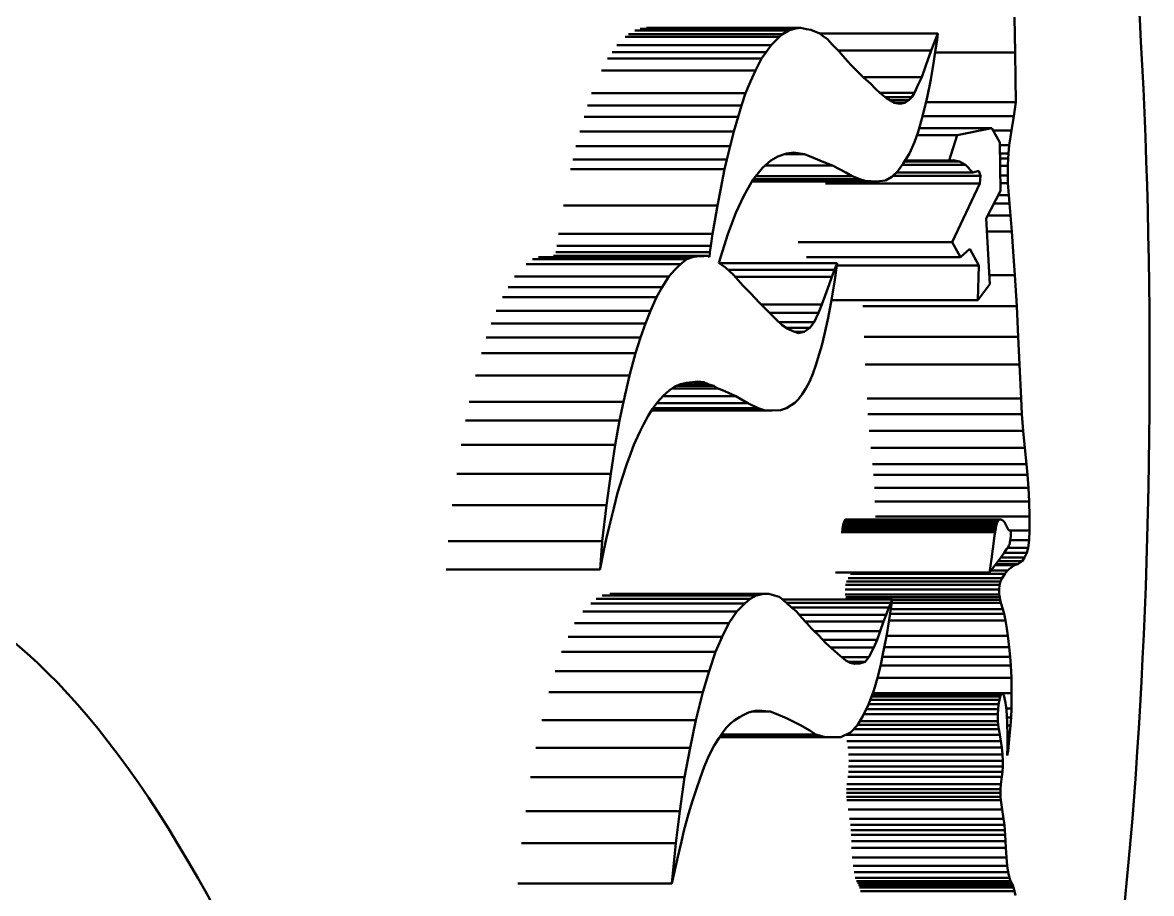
# Model space of a CAD drawing. Header units: inches. Extents: x 15 to 402, y 6 to 258.
# Drawn here: x 215.0621 to 215.5131, y 111.1121 to 111.4601 of the extents above; entities that cross this region are included whole.
import ezdxf

# ---------------------------------------------------------------- set-up
doc = ezdxf.new("R2010")
doc.units = ezdxf.units.IN
doc.header["$LTSCALE"] = 12
doc.header["$MEASUREMENT"] = 0
doc.layers.add('Visible (ANSI)', color=7, linetype='Continuous', lineweight=50)

msp = doc.modelspace()

# ---------------------------------------------------------------- linework, layer by layer
at = {"layer": 'Visible (ANSI)'}
for p, q in [((215.45867, 111.44816), (215.45838, 111.46221)), ((215.30886, 111.45764), (215.37041, 111.45764)), ((215.31135, 111.45796), (215.3729, 111.45796)), ((215.36825, 111.45695), (215.37041, 111.45764)), ((215.37041, 111.45764), (215.3729, 111.45796)), ((215.3729, 111.45796), (215.37533, 111.45749)), ((215.37533, 111.45749), (215.37706, 111.45721)), ((215.30288, 111.45442), (215.36444, 111.45442)), ((215.30414, 111.45543), (215.36569, 111.45543)), ((215.3067, 111.45695), (215.36825, 111.45695)), ((215.36111, 111.45112), (215.36444, 111.45442)), ((215.36444, 111.45442), (215.36569, 111.45543)), ((215.36569, 111.45543), (215.36825, 111.45695)), ((215.37706, 111.45721), (215.3786, 111.45653)), ((215.3786, 111.45653), (215.38034, 111.45587)), ((215.38034, 111.45587), (215.38195, 111.45468)), ((215.38061, 111.45567), (215.42774, 111.45567)), ((215.38195, 111.45468), (215.38367, 111.45349)), ((215.38367, 111.45349), (215.38553, 111.45139)), ((215.42511, 111.4489), (215.42774, 111.45567)), ((215.42743, 111.45321), (215.42686, 111.44934)), ((215.42774, 111.45567), (215.42743, 111.45321)), ((215.29956, 111.45112), (215.36111, 111.45112)), ((215.35919, 111.44821), (215.36111, 111.45112)), ((215.38553, 111.45139), (215.3883, 111.44855)), ((215.38796, 111.4489), (215.42511, 111.4489)), ((215.3883, 111.44855), (215.3899, 111.4467)), ((215.42297, 111.44291), (215.42511, 111.4489)), ((215.42686, 111.44934), (215.42619, 111.44465)), ((215.29575, 111.44569), (215.3573, 111.44569)), ((215.29764, 111.44821), (215.35919, 111.44821)), ((215.35488, 111.4409), (215.3573, 111.44569)), ((215.3573, 111.44569), (215.35919, 111.44821)), ((215.3899, 111.4467), (215.39163, 111.44472)), ((215.39163, 111.44472), (215.39342, 111.44275)), ((215.42619, 111.44465), (215.42493, 111.43738)), ((215.42669, 111.44816), (215.45867, 111.44816)), ((215.45883, 111.4377), (215.45867, 111.44816)), ((215.29333, 111.4409), (215.35488, 111.4409)), ((215.35296, 111.43648), (215.35488, 111.4409)), ((215.39342, 111.44275), (215.39562, 111.44055)), ((215.39562, 111.44055), (215.39808, 111.4381)), ((215.42131, 111.43828), (215.42297, 111.44291)), ((215.35097, 111.43185), (215.35296, 111.43648)), ((215.3979, 111.43828), (215.42131, 111.43828)), ((215.39808, 111.4381), (215.40105, 111.43555)), ((215.40105, 111.43555), (215.40266, 111.43369)), ((215.41841, 111.43199), (215.41996, 111.4354)), ((215.41996, 111.4354), (215.42131, 111.43828)), ((215.42493, 111.43738), (215.42345, 111.4301)), ((215.45895, 111.42828), (215.45883, 111.4377)), ((215.28942, 111.43185), (215.35097, 111.43185)), ((215.34936, 111.42698), (215.35097, 111.43185)), ((215.40266, 111.43369), (215.40468, 111.43187)), ((215.40455, 111.43199), (215.41841, 111.43199)), ((215.40468, 111.43187), (215.4072, 111.42982)), ((215.40658, 111.43033), (215.41743, 111.43033)), ((215.41613, 111.42904), (215.41743, 111.43033)), ((215.41743, 111.43033), (215.41841, 111.43199)), ((215.28781, 111.42698), (215.34936, 111.42698)), ((215.34797, 111.42239), (215.34936, 111.42698)), ((215.4072, 111.42982), (215.41042, 111.42808)), ((215.40864, 111.42904), (215.41613, 111.42904)), ((215.41042, 111.42808), (215.41258, 111.42759)), ((215.41078, 111.428), (215.41452, 111.428)), ((215.41258, 111.42759), (215.41452, 111.428)), ((215.41452, 111.428), (215.41613, 111.42904)), ((215.42345, 111.4301), (215.42165, 111.42258)), ((215.42301, 111.42828), (215.45895, 111.42828)), ((215.45816, 111.42268), (215.45895, 111.42828)), ((215.28642, 111.42239), (215.34797, 111.42239)), ((215.34629, 111.4166), (215.34797, 111.42239)), ((215.42165, 111.42258), (215.41991, 111.41646)), ((215.42167, 111.42268), (215.45816, 111.42268)), ((215.45716, 111.41695), (215.45816, 111.42268)), ((215.42033, 111.41795), (215.44937, 111.41795)), ((215.43546, 111.41511), (215.44937, 111.41795)), ((215.44937, 111.41795), (215.45256, 111.41211)), ((215.44992, 111.41695), (215.45716, 111.41695)), ((215.45631, 111.41113), (215.45716, 111.41695)), ((215.28474, 111.4166), (215.34629, 111.4166)), ((215.34475, 111.41068), (215.34629, 111.4166)), ((215.41839, 111.41224), (215.41644, 111.40779)), ((215.41991, 111.41646), (215.41839, 111.41224)), ((215.41942, 111.41511), (215.43546, 111.41511)), ((215.43231, 111.40499), (215.43546, 111.41511)), ((215.2832, 111.41068), (215.34475, 111.41068)), ((215.34347, 111.40543), (215.34475, 111.41068)), ((215.36734, 111.40772), (215.36378, 111.40662)), ((215.37021, 111.40815), (215.36734, 111.40772)), ((215.37445, 111.40745), (215.37021, 111.40815)), ((215.41644, 111.40779), (215.41395, 111.40371)), ((215.45256, 111.41211), (215.45282, 111.39287)), ((215.45257, 111.41113), (215.45631, 111.41113)), ((215.45262, 111.40781), (215.45598, 111.40781)), ((215.45581, 111.40574), (215.45598, 111.40781)), ((215.45598, 111.40781), (215.45631, 111.41113)), ((215.28192, 111.40543), (215.34347, 111.40543)), ((215.34258, 111.40155), (215.34347, 111.40543)), ((215.36108, 111.40498), (215.35774, 111.40207)), ((215.36378, 111.40662), (215.36108, 111.40498)), ((215.36647, 111.40745), (215.37445, 111.40745)), ((215.37812, 111.40609), (215.37445, 111.40745)), ((215.38222, 111.40435), (215.37812, 111.40609)), ((215.38564, 111.40297), (215.38222, 111.40435)), ((215.41395, 111.40371), (215.41182, 111.40068)), ((215.41447, 111.40455), (215.43646, 111.40455)), ((215.41474, 111.40499), (215.43231, 111.40499)), ((215.43394, 111.40512), (215.43231, 111.40499)), ((215.43646, 111.40455), (215.43394, 111.40512)), ((215.43875, 111.4032), (215.43646, 111.40455)), ((215.45264, 111.40574), (215.45581, 111.40574)), ((215.45567, 111.40285), (215.45581, 111.40574)), ((215.28103, 111.40155), (215.34258, 111.40155)), ((215.34106, 111.39377), (215.34258, 111.40155)), ((215.35774, 111.40207), (215.35383, 111.39726)), ((215.35878, 111.40297), (215.38564, 111.40297)), ((215.39101, 111.40011), (215.38564, 111.40297)), ((215.39358, 111.39866), (215.39101, 111.40011)), ((215.41182, 111.40068), (215.40937, 111.39844)), ((215.40982, 111.39885), (215.44484, 111.39885)), ((215.41124, 111.40014), (215.44179, 111.40014)), ((215.4136, 111.4032), (215.43875, 111.4032)), ((215.44179, 111.40014), (215.43875, 111.4032)), ((215.44417, 111.40083), (215.44179, 111.40014)), ((215.44484, 111.39885), (215.44417, 111.40083)), ((215.44449, 111.39579), (215.44484, 111.39885)), ((215.45268, 111.40285), (215.45567, 111.40285)), ((215.45274, 111.39895), (215.45566, 111.39895)), ((215.45566, 111.39895), (215.45567, 111.40285)), ((215.45574, 111.39587), (215.45566, 111.39895)), ((215.35383, 111.39726), (215.35022, 111.39084)), ((215.35343, 111.39654), (215.40322, 111.39654)), ((215.35357, 111.3968), (215.39867, 111.3968)), ((215.35399, 111.39745), (215.39653, 111.39745)), ((215.35497, 111.39866), (215.39358, 111.39866)), ((215.38294, 111.39579), (215.44449, 111.39579)), ((215.39653, 111.39745), (215.39358, 111.39866)), ((215.39867, 111.3968), (215.39653, 111.39745)), ((215.40322, 111.39654), (215.39867, 111.3968)), ((215.40681, 111.39702), (215.40322, 111.39654)), ((215.40937, 111.39844), (215.40681, 111.39702)), ((215.43353, 111.3724), (215.44449, 111.39579)), ((215.45278, 111.39587), (215.45574, 111.39587)), ((215.45618, 111.39107), (215.45574, 111.39587)), ((215.33971, 111.38696), (215.34106, 111.39377)), ((215.35022, 111.39084), (215.34703, 111.38404)), ((215.45282, 111.39287), (215.44708, 111.38179)), ((215.45189, 111.39107), (215.45618, 111.39107)), ((215.45644, 111.38776), (215.45618, 111.39107)), ((215.27816, 111.38696), (215.33971, 111.38696)), ((215.33869, 111.38091), (215.33971, 111.38696)), ((215.45017, 111.38776), (215.45644, 111.38776)), ((215.45677, 111.38306), (215.45644, 111.38776)), ((215.3378, 111.37569), (215.33869, 111.38091)), ((215.34703, 111.38404), (215.34384, 111.3756)), ((215.44708, 111.38179), (215.4485, 111.35555)), ((215.44773, 111.38306), (215.45677, 111.38306)), ((215.4573, 111.37662), (215.45677, 111.38306)), ((215.44736, 111.37662), (215.4573, 111.37662)), ((215.45789, 111.3686), (215.4573, 111.37662)), ((215.27625, 111.37569), (215.3378, 111.37569)), ((215.33713, 111.37086), (215.3378, 111.37569)), ((215.34384, 111.3756), (215.34023, 111.36405)), ((215.37198, 111.3724), (215.43353, 111.3724)), ((215.43681, 111.36631), (215.43353, 111.3724)), ((215.27517, 111.36836), (215.33672, 111.36836)), ((215.27558, 111.37086), (215.33713, 111.37086)), ((215.33657, 111.36639), (215.33672, 111.36836)), ((215.33672, 111.36836), (215.33713, 111.37086)), ((215.44059, 111.36964), (215.43681, 111.36631)), ((215.44408, 111.36307), (215.44059, 111.36964)), ((215.45857, 111.35909), (215.45789, 111.3686)), ((215.26336, 111.36353), (215.32491, 111.36353)), ((215.26589, 111.36551), (215.32744, 111.36551)), ((215.26816, 111.36638), (215.32971, 111.36638)), ((215.27427, 111.36685), (215.33582, 111.36685)), ((215.32263, 111.36126), (215.32491, 111.36353)), ((215.32491, 111.36353), (215.32744, 111.36551)), ((215.32744, 111.36551), (215.32971, 111.36638)), ((215.32971, 111.36638), (215.33147, 111.36666)), ((215.33147, 111.36666), (215.33238, 111.36673)), ((215.33238, 111.36673), (215.33433, 111.36673)), ((215.33433, 111.36673), (215.33582, 111.36685)), ((215.33582, 111.36685), (215.33657, 111.36639)), ((215.34023, 111.36405), (215.34295, 111.36228)), ((215.34047, 111.3639), (215.38758, 111.3639)), ((215.34047, 111.3639), (215.38757, 111.3639)), ((215.37526, 111.36631), (215.43681, 111.36631)), ((215.38651, 111.36131), (215.38757, 111.3639)), ((215.38758, 111.3639), (215.38666, 111.35733)), ((215.38746, 111.36307), (215.44408, 111.36307)), ((215.38757, 111.3639), (215.38758, 111.3639)), ((215.44372, 111.34911), (215.44408, 111.36307)), ((215.25869, 111.35863), (215.32024, 111.35863)), ((215.3176, 111.35441), (215.32024, 111.35863)), ((215.32024, 111.35863), (215.32263, 111.36126)), ((215.34295, 111.36228), (215.34608, 111.35934)), ((215.34398, 111.36131), (215.38651, 111.36131)), ((215.34608, 111.35934), (215.34991, 111.35502)), ((215.3468, 111.35853), (215.38544, 111.35853)), ((215.38431, 111.35542), (215.38544, 111.35853)), ((215.38544, 111.35853), (215.38651, 111.36131)), ((215.44831, 111.35909), (215.45857, 111.35909)), ((215.45933, 111.34681), (215.45857, 111.35909)), ((215.25605, 111.35441), (215.3176, 111.35441)), ((215.31539, 111.3504), (215.3176, 111.35441)), ((215.34991, 111.35502), (215.35295, 111.35191)), ((215.3827, 111.35098), (215.38431, 111.35542)), ((215.38666, 111.35733), (215.38541, 111.34997)), ((215.4485, 111.35555), (215.44372, 111.34911)), ((215.25384, 111.3504), (215.31539, 111.3504)), ((215.31292, 111.34496), (215.31539, 111.3504)), ((215.35295, 111.35191), (215.35653, 111.34805)), ((215.38138, 111.34738), (215.3827, 111.35098)), ((215.38541, 111.34997), (215.38395, 111.34213)), ((215.38525, 111.34911), (215.44372, 111.34911)), ((215.25137, 111.34496), (215.31292, 111.34496)), ((215.31092, 111.33985), (215.31292, 111.34496)), ((215.35653, 111.34805), (215.36019, 111.34435)), ((215.35719, 111.34738), (215.38138, 111.34738)), ((215.38012, 111.3441), (215.38138, 111.34738)), ((215.39778, 111.34681), (215.45933, 111.34681)), ((215.45988, 111.33447), (215.45933, 111.34681)), ((215.36019, 111.34435), (215.36285, 111.34169)), ((215.36043, 111.3441), (215.38012, 111.3441)), ((215.36285, 111.34169), (215.36561, 111.33918)), ((215.36437, 111.34031), (215.37833, 111.34031)), ((215.37665, 111.33811), (215.37833, 111.34031)), ((215.37833, 111.34031), (215.38012, 111.3441)), ((215.38395, 111.34213), (215.38251, 111.33559)), ((215.24937, 111.33985), (215.31092, 111.33985)), ((215.30892, 111.33428), (215.31092, 111.33985)), ((215.36561, 111.33918), (215.36788, 111.33776)), ((215.36732, 111.33811), (215.37665, 111.33811)), ((215.36788, 111.33776), (215.36982, 111.3368)), ((215.36982, 111.3368), (215.37206, 111.33601)), ((215.37064, 111.33651), (215.37441, 111.33651)), ((215.37206, 111.33601), (215.37441, 111.33651)), ((215.37441, 111.33651), (215.37665, 111.33811)), ((215.38251, 111.33559), (215.38142, 111.33104)), ((215.24737, 111.33428), (215.30892, 111.33428)), ((215.30699, 111.32801), (215.30892, 111.33428)), ((215.39833, 111.33447), (215.45988, 111.33447)), ((215.46034, 111.3234), (215.45988, 111.33447)), ((215.24544, 111.32801), (215.30699, 111.32801)), ((215.30464, 111.31909), (215.30699, 111.32801)), ((215.38039, 111.32761), (215.37903, 111.32315)), ((215.38142, 111.33104), (215.38039, 111.32761)), ((215.37903, 111.32315), (215.37783, 111.3197)), ((215.39879, 111.3234), (215.46034, 111.3234)), ((215.46101, 111.30984), (215.46034, 111.3234)), ((215.24309, 111.31909), (215.30464, 111.31909)), ((215.30214, 111.30852), (215.30464, 111.31909)), ((215.37783, 111.3197), (215.37657, 111.31681)), ((215.32039, 111.3131), (215.31803, 111.31095)), ((215.3227, 111.31468), (215.32039, 111.3131)), ((215.32152, 111.31387), (215.33983, 111.31387)), ((215.325, 111.31555), (215.3227, 111.31468)), ((215.3232, 111.31487), (215.33822, 111.31487)), ((215.32466, 111.31542), (215.33633, 111.31542)), ((215.32731, 111.31615), (215.325, 111.31555)), ((215.32969, 111.31633), (215.32731, 111.31615)), ((215.33192, 111.31664), (215.32969, 111.31633)), ((215.3301, 111.31639), (215.33431, 111.31639)), ((215.33431, 111.31639), (215.33192, 111.31664)), ((215.33633, 111.31542), (215.33431, 111.31639)), ((215.33822, 111.31487), (215.33633, 111.31542)), ((215.33983, 111.31387), (215.33822, 111.31487)), ((215.34173, 111.31318), (215.33983, 111.31387)), ((215.34413, 111.3121), (215.34173, 111.31318)), ((215.37507, 111.3139), (215.3735, 111.31155)), ((215.37657, 111.31681), (215.37507, 111.3139)), ((215.24059, 111.30852), (215.30214, 111.30852)), ((215.30063, 111.30106), (215.30214, 111.30852)), ((215.31803, 111.31095), (215.31575, 111.3084)), ((215.31788, 111.31079), (215.34708, 111.31079)), ((215.34708, 111.31079), (215.34413, 111.3121)), ((215.34937, 111.30943), (215.34708, 111.31079)), ((215.35187, 111.30794), (215.34937, 111.30943)), ((215.37205, 111.30962), (215.37064, 111.30812)), ((215.3735, 111.31155), (215.37205, 111.30962)), ((215.39946, 111.30984), (215.46101, 111.30984)), ((215.46136, 111.30359), (215.46101, 111.30984)), ((215.31382, 111.30574), (215.31202, 111.30295)), ((215.31336, 111.30504), (215.36151, 111.30504)), ((215.31341, 111.30511), (215.35884, 111.30511)), ((215.31575, 111.3084), (215.31382, 111.30574)), ((215.31401, 111.30601), (215.35595, 111.30601)), ((215.31542, 111.30794), (215.35187, 111.30794)), ((215.35595, 111.30601), (215.35187, 111.30794)), ((215.35884, 111.30511), (215.35595, 111.30601)), ((215.36151, 111.30504), (215.35884, 111.30511)), ((215.36496, 111.30516), (215.36151, 111.30504)), ((215.36724, 111.30603), (215.36496, 111.30516)), ((215.36916, 111.30717), (215.36724, 111.30603)), ((215.37064, 111.30812), (215.36916, 111.30717)), ((215.23908, 111.30106), (215.30063, 111.30106)), ((215.29889, 111.29131), (215.30063, 111.30106)), ((215.31202, 111.30295), (215.31019, 111.29946)), ((215.39981, 111.30359), (215.46136, 111.30359)), ((215.4619, 111.29691), (215.46136, 111.30359)), ((215.30864, 111.29655), (215.30636, 111.29131)), ((215.31019, 111.29946), (215.30864, 111.29655)), ((215.40035, 111.29691), (215.4619, 111.29691)), ((215.46252, 111.29017), (215.4619, 111.29691)), ((215.23734, 111.29131), (215.29889, 111.29131)), ((215.2971, 111.27981), (215.29889, 111.29131)), ((215.30636, 111.29131), (215.30505, 111.288)), ((215.30505, 111.288), (215.30336, 111.2834)), ((215.40097, 111.29017), (215.46252, 111.29017)), ((215.46322, 111.28364), (215.46252, 111.29017)), ((215.30336, 111.2834), (215.30173, 111.27838)), ((215.40167, 111.28364), (215.46322, 111.28364)), ((215.4636, 111.27935), (215.46322, 111.28364)), ((215.23555, 111.27981), (215.2971, 111.27981)), ((215.29533, 111.26726), (215.2971, 111.27981)), ((215.30173, 111.27838), (215.29982, 111.27217)), ((215.40205, 111.27935), (215.4636, 111.27935)), ((215.46395, 111.2742), (215.4636, 111.27935)), ((215.4024, 111.2742), (215.46395, 111.2742)), ((215.4642, 111.26877), (215.46395, 111.2742)), ((215.29982, 111.27217), (215.29828, 111.26605)), ((215.40265, 111.26877), (215.4642, 111.26877)), ((215.46434, 111.26272), (215.4642, 111.26877)), ((215.23378, 111.26726), (215.29533, 111.26726)), ((215.29367, 111.2528), (215.29533, 111.26726)), ((215.29828, 111.26605), (215.29657, 111.25907)), ((215.29657, 111.25907), (215.29527, 111.25366)), ((215.38955, 111.25903), (215.4511, 111.25903)), ((215.3896, 111.25926), (215.45115, 111.25926)), ((215.38966, 111.25948), (215.45121, 111.25948)), ((215.38971, 111.25968), (215.45126, 111.25968)), ((215.38976, 111.25986), (215.45131, 111.25986)), ((215.38982, 111.26003), (215.45137, 111.26003)), ((215.38987, 111.2602), (215.45142, 111.2602)), ((215.38993, 111.26034), (215.45148, 111.26034)), ((215.38999, 111.26048), (215.45154, 111.26048)), ((215.39005, 111.26061), (215.4516, 111.26061)), ((215.39011, 111.26073), (215.45166, 111.26073)), ((215.39017, 111.26083), (215.45172, 111.26083)), ((215.39023, 111.26093), (215.45178, 111.26093)), ((215.3903, 111.26103), (215.45185, 111.26103)), ((215.39036, 111.26111), (215.45191, 111.26111)), ((215.39043, 111.26119), (215.45198, 111.26119)), ((215.3905, 111.26126), (215.45205, 111.26126)), ((215.39058, 111.26132), (215.45213, 111.26132)), ((215.39065, 111.26138), (215.4522, 111.26138)), ((215.39073, 111.26143), (215.45228, 111.26143)), ((215.39082, 111.26146), (215.45237, 111.26146)), ((215.3909, 111.26149), (215.45245, 111.26149)), ((215.39099, 111.26151), (215.45254, 111.26151)), ((215.39118, 111.26152), (215.45273, 111.26152)), ((215.40279, 111.26272), (215.46434, 111.26272)), ((215.45104, 111.25879), (215.4511, 111.25903)), ((215.4511, 111.25903), (215.45115, 111.25926)), ((215.45115, 111.25926), (215.45121, 111.25948)), ((215.45121, 111.25948), (215.45126, 111.25968)), ((215.45126, 111.25968), (215.45131, 111.25986)), ((215.45131, 111.25986), (215.45137, 111.26003)), ((215.45137, 111.26003), (215.45142, 111.2602)), ((215.45142, 111.2602), (215.45148, 111.26034)), ((215.45148, 111.26034), (215.45154, 111.26048)), ((215.45154, 111.26048), (215.4516, 111.26061)), ((215.4516, 111.26061), (215.45166, 111.26073)), ((215.45166, 111.26073), (215.45172, 111.26083)), ((215.45172, 111.26083), (215.45178, 111.26093)), ((215.45178, 111.26093), (215.45185, 111.26103)), ((215.45185, 111.26103), (215.45191, 111.26111)), ((215.45191, 111.26111), (215.45198, 111.26119)), ((215.45198, 111.26119), (215.45205, 111.26126)), ((215.45205, 111.26126), (215.45213, 111.26132)), ((215.45213, 111.26132), (215.4522, 111.26138)), ((215.4522, 111.26138), (215.45228, 111.26143)), ((215.45228, 111.26143), (215.45237, 111.26146)), ((215.45237, 111.26146), (215.45245, 111.26149)), ((215.45245, 111.26149), (215.45254, 111.26151)), ((215.45254, 111.26151), (215.45263, 111.26152)), ((215.45263, 111.26152), (215.45273, 111.26152)), ((215.45273, 111.26152), (215.45282, 111.26151)), ((215.45282, 111.26151), (215.45292, 111.2615)), ((215.45292, 111.2615), (215.45302, 111.26148)), ((215.45302, 111.26148), (215.45312, 111.26145)), ((215.45312, 111.26145), (215.45322, 111.26142)), ((215.45322, 111.26142), (215.45331, 111.26138)), ((215.45331, 111.26138), (215.45341, 111.26133)), ((215.45341, 111.26133), (215.4535, 111.26128)), ((215.4535, 111.26128), (215.4536, 111.26122)), ((215.4536, 111.26122), (215.45369, 111.26116)), ((215.45369, 111.26116), (215.45378, 111.26109)), ((215.45378, 111.26109), (215.45387, 111.26101)), ((215.45387, 111.26101), (215.45395, 111.26093)), ((215.45395, 111.26093), (215.45404, 111.26085)), ((215.45404, 111.26085), (215.45412, 111.26076)), ((215.45412, 111.26076), (215.4542, 111.26066)), ((215.4542, 111.26066), (215.45428, 111.26055)), ((215.45428, 111.26055), (215.45436, 111.26044)), ((215.45436, 111.26044), (215.45444, 111.26032)), ((215.45444, 111.26032), (215.45452, 111.26019)), ((215.45452, 111.26019), (215.4546, 111.26006)), ((215.4546, 111.26006), (215.45468, 111.25991)), ((215.45468, 111.25991), (215.45475, 111.25976)), ((215.45475, 111.25976), (215.45483, 111.25961)), ((215.45483, 111.25961), (215.45491, 111.25945)), ((215.45491, 111.25945), (215.45499, 111.25928)), ((215.45499, 111.25928), (215.45506, 111.25912)), ((215.45506, 111.25912), (215.45515, 111.25895)), ((215.45515, 111.25895), (215.45523, 111.25879)), ((215.46437, 111.25717), (215.46434, 111.26272)), ((215.38911, 111.25651), (215.45066, 111.25651)), ((215.38924, 111.2574), (215.45079, 111.2574)), ((215.38933, 111.25792), (215.45088, 111.25792)), ((215.38939, 111.25825), (215.45094, 111.25825)), ((215.38944, 111.25853), (215.45099, 111.25853)), ((215.38949, 111.25879), (215.45104, 111.25879)), ((215.45014, 111.25291), (215.45045, 111.25507)), ((215.45045, 111.25507), (215.45066, 111.25651)), ((215.45066, 111.25651), (215.45079, 111.2574)), ((215.45079, 111.2574), (215.45088, 111.25792)), ((215.45088, 111.25792), (215.45094, 111.25825)), ((215.45094, 111.25825), (215.45099, 111.25853)), ((215.45099, 111.25853), (215.45104, 111.25879)), ((215.45523, 111.25879), (215.45531, 111.25863)), ((215.45531, 111.25863), (215.45539, 111.25847)), ((215.45539, 111.25847), (215.45548, 111.25832)), ((215.45548, 111.25832), (215.45556, 111.25818)), ((215.45556, 111.25818), (215.45563, 111.25804)), ((215.45563, 111.25804), (215.45571, 111.25791)), ((215.45571, 111.25791), (215.45578, 111.25778)), ((215.45578, 111.25778), (215.45584, 111.25767)), ((215.45584, 111.25767), (215.4559, 111.25757)), ((215.4559, 111.25757), (215.45596, 111.25748)), ((215.45596, 111.25748), (215.456, 111.2574)), ((215.456, 111.2574), (215.45605, 111.25733)), ((215.45605, 111.25733), (215.45609, 111.25726)), ((215.45609, 111.25726), (215.45612, 111.25721)), ((215.45612, 111.25721), (215.45616, 111.25717)), ((215.45616, 111.25717), (215.46437, 111.25717)), ((215.45616, 111.25717), (215.4562, 111.25713)), ((215.4562, 111.25713), (215.45623, 111.2571)), ((215.45623, 111.25711), (215.4566, 111.25711)), ((215.45623, 111.2571), (215.45627, 111.25709)), ((215.45627, 111.25709), (215.4563, 111.25707)), ((215.4563, 111.25707), (215.45634, 111.25707)), ((215.45634, 111.25707), (215.45637, 111.25706)), ((215.45637, 111.25706), (215.4564, 111.25707)), ((215.4564, 111.25707), (215.45644, 111.25707)), ((215.45644, 111.25707), (215.45647, 111.25708)), ((215.45647, 111.25708), (215.4565, 111.25709)), ((215.4565, 111.25709), (215.45654, 111.2571)), ((215.45654, 111.2571), (215.45657, 111.2571)), ((215.45657, 111.2571), (215.4566, 111.25711)), ((215.4566, 111.25711), (215.45663, 111.25711)), ((215.45663, 111.25711), (215.45666, 111.2571)), ((215.45666, 111.2571), (215.45669, 111.25709)), ((215.45669, 111.25709), (215.45671, 111.25707)), ((215.45671, 111.25707), (215.45674, 111.25704)), ((215.45674, 111.25704), (215.45676, 111.257)), ((215.45676, 111.257), (215.45679, 111.25695)), ((215.45679, 111.25695), (215.45681, 111.25689)), ((215.45681, 111.25689), (215.45683, 111.25682)), ((215.45683, 111.25682), (215.45685, 111.25675)), ((215.45686, 111.25452), (215.45684, 111.25428)), ((215.45685, 111.25675), (215.45686, 111.25667)), ((215.45686, 111.25667), (215.45688, 111.25659)), ((215.45688, 111.25475), (215.45686, 111.25452)), ((215.45688, 111.25659), (215.45689, 111.25649)), ((215.4569, 111.25495), (215.45688, 111.25475)), ((215.45689, 111.25649), (215.4569, 111.2564)), ((215.4569, 111.2564), (215.45691, 111.25629)), ((215.45691, 111.25515), (215.4569, 111.25495)), ((215.45691, 111.25629), (215.45692, 111.25618)), ((215.45692, 111.25532), (215.45691, 111.25515)), ((215.45692, 111.25618), (215.45692, 111.25606)), ((215.45692, 111.25606), (215.45693, 111.25593)), ((215.45693, 111.25565), (215.45692, 111.25549)), ((215.45692, 111.25549), (215.45692, 111.25532)), ((215.45693, 111.25593), (215.45693, 111.2558)), ((215.45693, 111.2558), (215.45693, 111.25565)), ((215.46423, 111.25325), (215.46437, 111.25717)), ((215.23211, 111.2528), (215.29367, 111.2528)), ((215.29283, 111.24149), (215.29367, 111.2528)), ((215.29527, 111.25366), (215.29433, 111.24926)), ((215.44971, 111.24985), (215.45014, 111.25291)), ((215.45583, 111.25052), (215.45523, 111.24961)), ((215.45558, 111.25014), (215.46388, 111.25014)), ((215.45617, 111.2511), (215.45583, 111.25052)), ((215.45633, 111.25146), (215.45617, 111.2511)), ((215.4564, 111.25173), (215.45633, 111.25146)), ((215.45646, 111.25199), (215.4564, 111.25173)), ((215.45652, 111.25227), (215.45646, 111.25199)), ((215.45657, 111.25257), (215.45652, 111.25227)), ((215.45663, 111.25287), (215.45657, 111.25257)), ((215.45668, 111.25317), (215.45663, 111.25287)), ((215.45673, 111.25346), (215.45668, 111.25317)), ((215.45669, 111.25325), (215.46423, 111.25325)), ((215.45677, 111.25375), (215.45673, 111.25346)), ((215.45681, 111.25403), (215.45677, 111.25375)), ((215.45684, 111.25428), (215.45681, 111.25403)), ((215.4633, 111.24825), (215.46388, 111.25014)), ((215.46388, 111.25014), (215.46423, 111.25325)), ((215.29433, 111.24926), (215.29342, 111.24465)), ((215.44838, 111.24032), (215.44913, 111.24571)), ((215.44913, 111.24571), (215.44971, 111.24985)), ((215.45287, 111.24633), (215.45094, 111.24373)), ((215.45427, 111.24826), (215.45287, 111.24633)), ((215.45287, 111.24633), (215.46241, 111.24633)), ((215.45523, 111.24961), (215.45427, 111.24826)), ((215.45427, 111.24825), (215.4633, 111.24825)), ((215.46138, 111.24491), (215.46241, 111.24633)), ((215.46241, 111.24633), (215.4633, 111.24825)), ((215.23128, 111.24149), (215.29283, 111.24149)), ((215.29303, 111.24254), (215.29283, 111.24149)), ((215.29342, 111.24465), (215.29303, 111.24254)), ((215.45094, 111.24373), (215.44838, 111.24032)), ((215.44901, 111.24115), (215.45557, 111.24115)), ((215.45056, 111.24322), (215.45836, 111.24322)), ((215.45087, 111.24363), (215.45971, 111.24363)), ((215.45182, 111.24491), (215.46138, 111.24491)), ((215.45447, 111.23984), (215.45557, 111.24115)), ((215.45557, 111.24115), (215.45688, 111.24218)), ((215.45688, 111.24218), (215.45836, 111.24322)), ((215.45836, 111.24322), (215.45971, 111.24363)), ((215.45971, 111.24363), (215.46138, 111.24491)), ((215.38683, 111.24032), (215.44838, 111.24032)), ((215.39123, 111.23673), (215.45278, 111.23673)), ((215.39192, 111.23812), (215.45347, 111.23812)), ((215.39292, 111.23984), (215.45447, 111.23984)), ((215.45237, 111.23536), (215.45278, 111.23673)), ((215.45278, 111.23673), (215.45347, 111.23812)), ((215.45347, 111.23812), (215.45447, 111.23984)), ((215.29872, 111.23185), (215.36027, 111.23185)), ((215.35827, 111.23183), (215.36027, 111.23185)), ((215.36027, 111.23185), (215.36249, 111.2312)), ((215.39072, 111.2335), (215.45227, 111.2335)), ((215.39082, 111.23536), (215.45237, 111.23536)), ((215.45227, 111.2335), (215.45237, 111.23536)), ((215.45229, 111.23155), (215.45227, 111.2335)), ((215.28907, 111.22798), (215.35062, 111.22798)), ((215.29121, 111.22977), (215.35276, 111.22977)), ((215.29366, 111.23118), (215.35521, 111.23118)), ((215.29672, 111.23183), (215.35827, 111.23183)), ((215.34751, 111.22471), (215.35062, 111.22798)), ((215.35062, 111.22798), (215.35276, 111.22977)), ((215.35276, 111.22977), (215.35521, 111.23118)), ((215.35521, 111.23118), (215.35827, 111.23183)), ((215.36249, 111.2312), (215.36433, 111.23066)), ((215.36433, 111.23066), (215.36611, 111.2293)), ((215.36572, 111.2296), (215.40945, 111.2296)), ((215.36611, 111.2293), (215.36921, 111.22655)), ((215.36731, 111.22824), (215.40894, 111.22824)), ((215.39074, 111.23155), (215.45229, 111.23155)), ((215.39094, 111.23043), (215.45249, 111.23043)), ((215.40821, 111.22642), (215.40894, 111.22824)), ((215.40945, 111.2296), (215.40892, 111.22585)), ((215.40894, 111.22824), (215.40945, 111.2296)), ((215.40925, 111.2282), (215.45297, 111.2282)), ((215.40943, 111.22942), (215.45269, 111.22942)), ((215.45249, 111.23043), (215.45229, 111.23155)), ((215.45269, 111.22942), (215.45249, 111.23043)), ((215.45297, 111.2282), (215.45269, 111.22942)), ((215.45376, 111.22563), (215.45297, 111.2282)), ((215.28596, 111.22471), (215.34751, 111.22471)), ((215.34422, 111.22005), (215.34751, 111.22471)), ((215.36921, 111.22655), (215.37129, 111.22481)), ((215.36937, 111.22642), (215.40821, 111.22642)), ((215.37129, 111.22481), (215.37326, 111.22238)), ((215.37236, 111.22349), (215.40715, 111.22349)), ((215.40607, 111.22082), (215.40715, 111.22349)), ((215.40715, 111.22349), (215.40821, 111.22642)), ((215.40892, 111.22585), (215.40831, 111.22136)), ((215.40864, 111.22378), (215.45428, 111.22378)), ((215.40889, 111.22563), (215.45376, 111.22563)), ((215.45428, 111.22378), (215.45376, 111.22563)), ((215.45477, 111.22114), (215.45428, 111.22378)), ((215.28266, 111.22005), (215.34422, 111.22005)), ((215.34159, 111.21461), (215.34422, 111.22005)), ((215.37326, 111.22238), (215.37546, 111.2201)), ((215.37476, 111.22082), (215.40607, 111.22082)), ((215.37546, 111.2201), (215.37726, 111.21793)), ((215.40473, 111.21692), (215.40607, 111.22082)), ((215.40831, 111.22136), (215.40734, 111.21561)), ((215.40827, 111.22114), (215.45477, 111.22114)), ((215.45529, 111.21798), (215.45477, 111.22114)), ((215.28004, 111.21461), (215.34159, 111.21461)), ((215.33897, 111.20862), (215.34159, 111.21461)), ((215.37726, 111.21793), (215.38018, 111.21518)), ((215.37833, 111.21692), (215.40473, 111.21692)), ((215.38018, 111.21518), (215.38306, 111.21214)), ((215.40347, 111.21343), (215.40473, 111.21692)), ((215.40734, 111.21561), (215.40583, 111.20765)), ((215.40722, 111.21499), (215.45577, 111.21499)), ((215.45577, 111.21499), (215.45529, 111.21798)), ((215.4563, 111.21053), (215.45577, 111.21499)), ((215.38184, 111.21343), (215.40347, 111.21343)), ((215.38306, 111.21214), (215.38659, 111.20888)), ((215.38501, 111.21034), (215.40215, 111.21034)), ((215.40019, 111.20651), (215.40215, 111.21034)), ((215.40215, 111.21034), (215.40347, 111.21343)), ((215.40637, 111.21053), (215.4563, 111.21053)), ((215.4567, 111.20667), (215.4563, 111.21053)), ((215.27742, 111.20862), (215.33897, 111.20862)), ((215.3364, 111.20097), (215.33897, 111.20862)), ((215.38659, 111.20888), (215.38876, 111.20701)), ((215.38876, 111.20701), (215.39102, 111.20514)), ((215.38936, 111.20651), (215.40019, 111.20651)), ((215.39102, 111.20514), (215.39272, 111.20418)), ((215.39869, 111.20464), (215.40019, 111.20651)), ((215.40583, 111.20765), (215.40499, 111.20356)), ((215.40563, 111.20667), (215.4567, 111.20667)), ((215.45694, 111.20323), (215.4567, 111.20667)), ((215.27485, 111.20097), (215.3364, 111.20097)), ((215.33388, 111.19251), (215.3364, 111.20097)), ((215.39191, 111.20464), (215.39869, 111.20464)), ((215.39272, 111.20418), (215.39451, 111.20391)), ((215.39433, 111.20394), (215.39666, 111.20394)), ((215.39451, 111.20391), (215.39666, 111.20394)), ((215.39666, 111.20394), (215.39869, 111.20464)), ((215.40499, 111.20356), (215.40375, 111.19861)), ((215.40491, 111.20323), (215.45694, 111.20323)), ((215.45715, 111.19828), (215.45694, 111.20323)), ((215.40375, 111.19861), (215.40222, 111.19317)), ((215.40365, 111.19828), (215.45715, 111.19828)), ((215.4572, 111.19206), (215.45715, 111.19828)), ((215.27233, 111.19251), (215.33388, 111.19251)), ((215.33108, 111.18127), (215.33388, 111.19251)), ((215.40222, 111.19317), (215.40005, 111.18756)), ((215.40166, 111.19172), (215.45302, 111.19172)), ((215.40174, 111.19193), (215.45356, 111.19193)), ((215.40179, 111.19206), (215.4572, 111.19206)), ((215.45265, 111.19074), (215.45302, 111.19172)), ((215.45302, 111.19172), (215.45356, 111.19193)), ((215.45356, 111.19193), (215.45413, 111.19128)), ((215.45413, 111.19128), (215.45442, 111.19018)), ((215.45716, 111.18601), (215.4572, 111.19206)), ((215.40005, 111.18756), (215.39781, 111.18287)), ((215.40009, 111.18767), (215.45205, 111.18767)), ((215.40077, 111.18942), (215.45233, 111.18942)), ((215.40128, 111.19074), (215.45265, 111.19074)), ((215.45185, 111.18575), (215.45205, 111.18767)), ((215.45205, 111.18767), (215.45233, 111.18942)), ((215.45233, 111.18942), (215.45265, 111.19074)), ((215.45442, 111.19018), (215.45482, 111.18831)), ((215.45482, 111.18831), (215.45507, 111.18651)), ((215.34846, 111.18252), (215.34642, 111.18118)), ((215.35029, 111.18348), (215.34846, 111.18252)), ((215.35205, 111.18445), (215.35029, 111.18348)), ((215.35482, 111.18513), (215.35205, 111.18445)), ((215.35331, 111.18476), (215.36076, 111.18476)), ((215.35739, 111.18509), (215.35482, 111.18513)), ((215.36076, 111.18476), (215.35739, 111.18509)), ((215.36321, 111.18388), (215.36076, 111.18476)), ((215.36759, 111.18197), (215.36321, 111.18388)), ((215.39781, 111.18287), (215.39562, 111.17939)), ((215.39819, 111.18367), (215.45173, 111.18367)), ((215.39919, 111.18575), (215.45185, 111.18575)), ((215.45173, 111.18367), (215.45185, 111.18575)), ((215.45174, 111.18099), (215.45173, 111.18367)), ((215.45507, 111.18651), (215.45534, 111.18342)), ((215.45512, 111.18601), (215.45716, 111.18601)), ((215.45534, 111.18342), (215.45548, 111.17997)), ((215.45538, 111.18236), (215.45702, 111.18236)), ((215.45679, 111.17915), (215.45702, 111.18236)), ((215.45702, 111.18236), (215.45716, 111.18601)), ((215.26953, 111.18127), (215.33108, 111.18127)), ((215.32875, 111.17034), (215.33108, 111.18127)), ((215.34332, 111.17834), (215.342, 111.17667)), ((215.34488, 111.17999), (215.34332, 111.17834)), ((215.34642, 111.18118), (215.34488, 111.17999)), ((215.37262, 111.17951), (215.36759, 111.18197)), ((215.37662, 111.17721), (215.37262, 111.17951)), ((215.39562, 111.17939), (215.39281, 111.17645)), ((215.39403, 111.17773), (215.45207, 111.17773)), ((215.39565, 111.17944), (215.45184, 111.17944)), ((215.39663, 111.18099), (215.45174, 111.18099)), ((215.45184, 111.17944), (215.45174, 111.18099)), ((215.45207, 111.17773), (215.45184, 111.17944)), ((215.45252, 111.17542), (215.45207, 111.17773)), ((215.45548, 111.17997), (215.45555, 111.17548)), ((215.45549, 111.17915), (215.45679, 111.17915)), ((215.45645, 111.17503), (215.45679, 111.17915)), ((215.34034, 111.1743), (215.33842, 111.17119)), ((215.342, 111.17667), (215.34034, 111.1743)), ((215.34048, 111.17449), (215.38583, 111.17449)), ((215.34062, 111.17469), (215.38231, 111.17469)), ((215.34127, 111.17562), (215.37901, 111.17562)), ((215.37901, 111.17562), (215.37662, 111.17721)), ((215.38231, 111.17469), (215.37901, 111.17562)), ((215.38583, 111.17449), (215.38231, 111.17469)), ((215.389, 111.17449), (215.38583, 111.17449)), ((215.39281, 111.17645), (215.389, 111.17449)), ((215.39096, 111.17542), (215.45252, 111.17542)), ((215.45297, 111.17295), (215.45252, 111.17542)), ((215.45555, 111.17548), (215.45555, 111.17099)), ((215.45555, 111.17503), (215.45645, 111.17503)), ((215.45616, 111.17216), (215.45645, 111.17503)), ((215.2672, 111.17034), (215.32875, 111.17034)), ((215.32658, 111.15859), (215.32875, 111.17034)), ((215.33842, 111.17119), (215.33633, 111.16713)), ((215.39142, 111.17295), (215.45297, 111.17295)), ((215.39176, 111.17038), (215.45331, 111.17038)), ((215.45331, 111.17038), (215.45297, 111.17295)), ((215.45363, 111.16764), (215.45331, 111.17038)), ((215.45555, 111.17099), (215.45549, 111.16718)), ((215.45549, 111.16718), (215.45579, 111.1691)), ((215.45552, 111.1691), (215.45579, 111.1691)), ((215.45555, 111.17216), (215.45616, 111.17216)), ((215.45579, 111.1691), (215.45616, 111.17216)), ((215.33633, 111.16713), (215.3344, 111.16272)), ((215.39208, 111.16764), (215.45363, 111.16764)), ((215.39215, 111.16505), (215.4537, 111.16505)), ((215.4537, 111.16505), (215.45363, 111.16764)), ((215.45367, 111.1628), (215.4537, 111.16505)), ((215.3344, 111.16272), (215.33276, 111.15817)), ((215.39202, 111.16072), (215.45357, 111.16072)), ((215.39212, 111.1628), (215.45367, 111.1628)), ((215.45334, 111.15863), (215.45357, 111.16072)), ((215.45357, 111.16072), (215.45367, 111.1628)), ((215.26502, 111.15859), (215.32658, 111.15859)), ((215.32469, 111.14493), (215.32658, 111.15859)), ((215.33276, 111.15817), (215.33117, 111.15356)), ((215.39143, 111.15577), (215.45298, 111.15577)), ((215.39178, 111.15863), (215.45334, 111.15863)), ((215.45283, 111.15372), (215.45298, 111.15577)), ((215.45298, 111.15577), (215.45334, 111.15863)), ((215.33117, 111.15356), (215.32972, 111.14907)), ((215.39124, 111.15228), (215.45279, 111.15228)), ((215.39126, 111.15072), (215.45281, 111.15072)), ((215.39128, 111.15372), (215.45283, 111.15372)), ((215.45279, 111.15228), (215.45283, 111.15372)), ((215.45281, 111.15072), (215.45279, 111.15228)), ((215.45294, 111.14937), (215.45281, 111.15072)), ((215.32972, 111.14907), (215.32815, 111.14397)), ((215.39139, 111.14937), (215.45294, 111.14937)), ((215.45345, 111.14559), (215.45294, 111.14937)), ((215.26314, 111.14493), (215.32469, 111.14493)), ((215.32304, 111.13212), (215.32469, 111.14493)), ((215.32815, 111.14397), (215.32633, 111.13705)), ((215.3919, 111.14559), (215.45345, 111.14559)), ((215.39249, 111.14193), (215.45404, 111.14193)), ((215.45404, 111.14193), (215.45345, 111.14559)), ((215.45436, 111.13946), (215.45404, 111.14193)), ((215.39281, 111.13946), (215.45436, 111.13946)), ((215.39303, 111.13744), (215.45458, 111.13744)), ((215.45458, 111.13744), (215.45436, 111.13946)), ((215.45472, 111.13546), (215.45458, 111.13744)), ((215.32529, 111.13283), (215.32384, 111.12668)), ((215.32633, 111.13705), (215.32529, 111.13283)), ((215.39317, 111.13546), (215.45472, 111.13546)), ((215.39322, 111.13303), (215.45477, 111.13303)), ((215.45477, 111.13303), (215.45472, 111.13546)), ((215.45486, 111.13036), (215.45477, 111.13303)), ((215.26149, 111.13212), (215.32304, 111.13212)), ((215.3215, 111.11601), (215.32304, 111.13212)), ((215.39331, 111.13036), (215.45486, 111.13036)), ((215.45515, 111.12646), (215.45486, 111.13036)), ((215.32384, 111.12668), (215.3215, 111.11601)), ((215.39359, 111.12646), (215.45515, 111.12646)), ((215.45551, 111.12314), (215.45515, 111.12646)), ((215.39396, 111.12314), (215.45551, 111.12314)), ((215.39429, 111.12059), (215.45585, 111.12059)), ((215.45585, 111.12059), (215.45551, 111.12314)), ((215.45634, 111.11831), (215.45585, 111.12059)), ((215.25995, 111.11601), (215.3215, 111.11601)), ((215.39479, 111.11831), (215.45634, 111.11831)), ((215.39524, 111.11705), (215.45679, 111.11705)), ((215.39563, 111.11637), (215.45719, 111.11637)), ((215.39611, 111.11546), (215.45766, 111.11546)), ((215.45679, 111.11705), (215.45634, 111.11831)), ((215.45719, 111.11637), (215.45679, 111.11705)), ((215.45766, 111.11546), (215.45719, 111.11637)), ((215.458, 111.11446), (215.45766, 111.11546)), ((215.39644, 111.11446), (215.458, 111.11446)), ((215.39688, 111.11294), (215.45843, 111.11294)), ((215.45843, 111.11294), (215.458, 111.11446)), ((215.45884, 111.11126), (215.45843, 111.11294))]:
    msp.add_line(p, q, dxfattribs=at)
for centre, major_axis, start_param, end_param in [((215.43781, 111.32284), (0, 0.42942), 3.234188, 6.152982), ((214.98955, 108.42823), (0, 2.8125), 5.677693, 8.948841), ((215.05111, 108.42823), (0, -2.625), 2.648667, 6.448981)]:
    msp.add_ellipse(centre, major_axis=major_axis, ratio=0.173648, start_param=start_param, end_param=end_param, dxfattribs=at)

doc.saveas('drawing.dxf')
